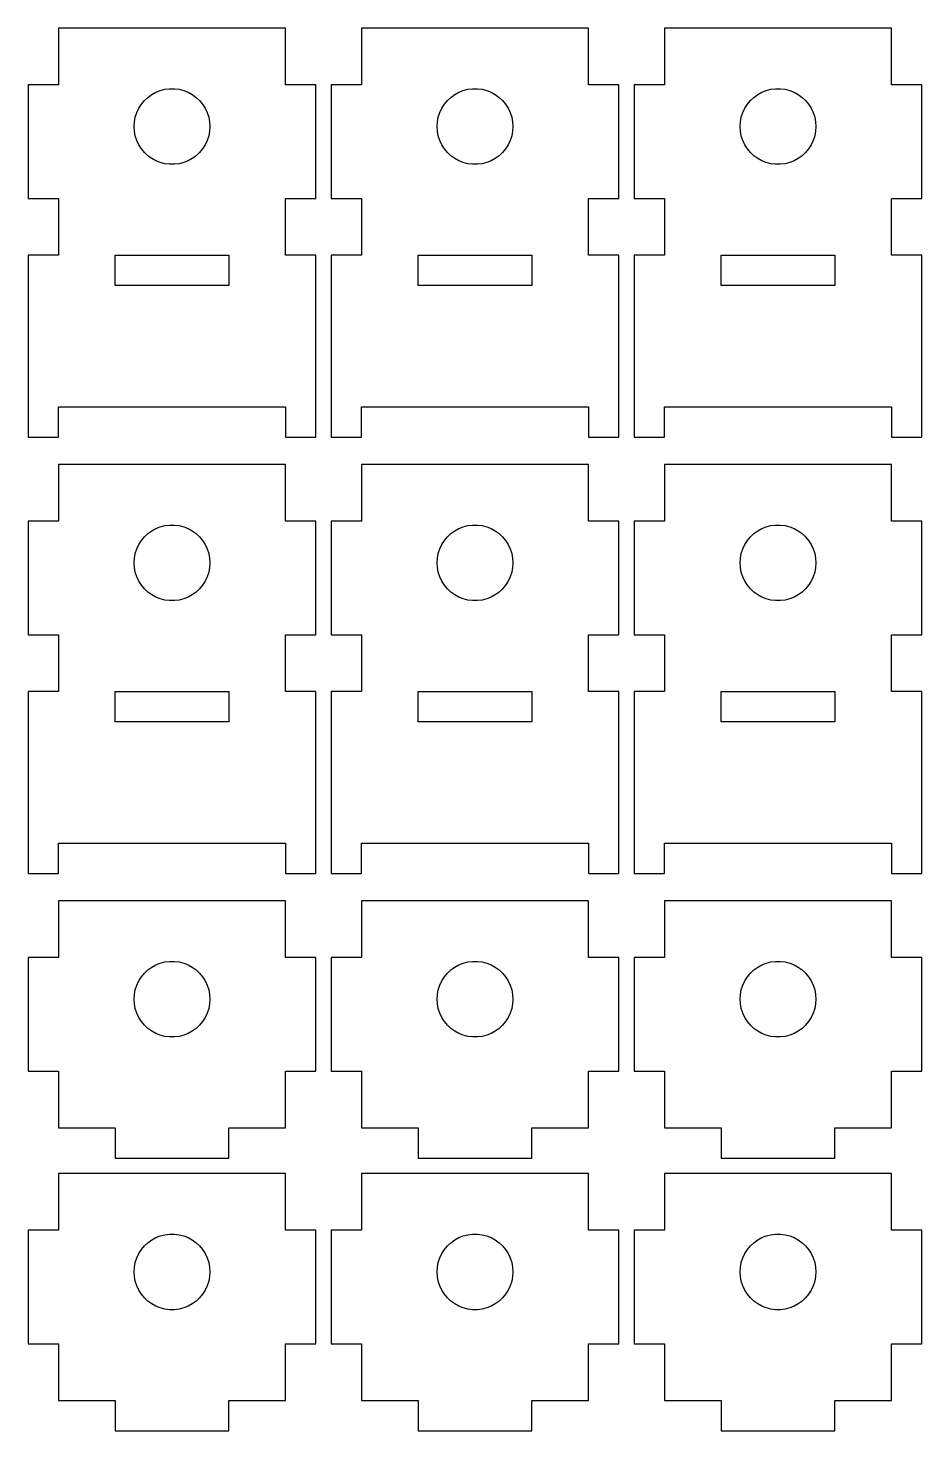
# Model space of a CAD drawing. Header units: metres. Extents: x -19 to 219, y -19 to 382.
# Drawn here: x 101 to 219, y 197 to 382.2 of the extents above; entities that cross this region are included whole.
import ezdxf

# ---------------------------------------------------------------- set-up
doc = ezdxf.new("R2010")
doc.units = ezdxf.units.M

msp = doc.modelspace()

# ---------------------------------------------------------------- linework, layer by layer
for p, q in [((135, 382.2), (105, 382.2)), ((105, 382.2), (105, 374.7)), ((135, 374.7), (135, 382.2)), ((175, 382.2), (145, 382.2)), ((145, 382.2), (145, 374.7)), ((175, 374.7), (175, 382.2)), ((215, 382.2), (185, 382.2)), ((185, 382.2), (185, 374.7)), ((215, 374.7), (215, 382.2)), ((105, 374.7), (101, 374.7)), ((101, 374.7), (101, 359.7)), ((118.455, 373.955), (119.063, 374.111)), ((119.063, 374.111), (119.686, 374.19)), ((119.686, 374.19), (120.314, 374.19)), ((120.314, 374.19), (120.937, 374.111)), ((120.937, 374.111), (121.545, 373.955)), ((139, 374.7), (135, 374.7)), ((139, 359.7), (139, 374.7)), ((145, 374.7), (141, 374.7)), ((141, 374.7), (141, 359.7)), ((158.455, 373.955), (159.063, 374.111)), ((159.063, 374.111), (159.686, 374.19)), ((159.686, 374.19), (160.314, 374.19)), ((160.314, 374.19), (160.937, 374.111)), ((160.937, 374.111), (161.545, 373.955)), ((179, 374.7), (175, 374.7)), ((179, 359.7), (179, 374.7)), ((185, 374.7), (181, 374.7)), ((181, 374.7), (181, 359.7)), ((198.455, 373.955), (199.063, 374.111)), ((199.063, 374.111), (199.686, 374.19)), ((199.686, 374.19), (200.314, 374.19)), ((200.314, 374.19), (200.937, 374.111)), ((200.937, 374.111), (201.545, 373.955)), ((219, 374.7), (215, 374.7)), ((219, 359.7), (219, 374.7)), ((115.955, 372.139), (116.355, 372.623)), ((116.355, 372.623), (116.813, 373.053)), ((116.813, 373.053), (117.321, 373.422)), ((117.321, 373.422), (117.871, 373.724)), ((117.871, 373.724), (118.455, 373.955)), ((121.545, 373.955), (122.129, 373.724)), ((122.129, 373.724), (122.679, 373.422)), ((122.679, 373.422), (123.187, 373.053)), ((123.187, 373.053), (123.645, 372.623)), ((123.645, 372.623), (124.045, 372.139)), ((155.955, 372.139), (156.355, 372.623)), ((156.355, 372.623), (156.813, 373.053)), ((156.813, 373.053), (157.321, 373.422)), ((157.321, 373.422), (157.871, 373.724)), ((157.871, 373.724), (158.455, 373.955)), ((161.545, 373.955), (162.129, 373.724)), ((162.129, 373.724), (162.679, 373.422)), ((162.679, 373.422), (163.187, 373.053)), ((163.187, 373.053), (163.645, 372.623)), ((163.645, 372.623), (164.045, 372.139)), ((195.955, 372.139), (196.355, 372.623)), ((196.355, 372.623), (196.813, 373.053)), ((196.813, 373.053), (197.321, 373.422)), ((197.321, 373.422), (197.871, 373.724)), ((197.871, 373.724), (198.455, 373.955)), ((201.545, 373.955), (202.129, 373.724)), ((202.129, 373.724), (202.679, 373.422)), ((202.679, 373.422), (203.187, 373.053)), ((203.187, 373.053), (203.645, 372.623)), ((203.645, 372.623), (204.045, 372.139)), ((115.039, 369.827), (115.157, 370.443)), ((115.157, 370.443), (115.351, 371.041)), ((115.351, 371.041), (115.618, 371.609)), ((115.618, 371.609), (115.955, 372.139)), ((124.045, 372.139), (124.382, 371.609)), ((124.382, 371.609), (124.649, 371.041)), ((124.649, 371.041), (124.843, 370.443)), ((124.843, 370.443), (124.961, 369.827)), ((155.039, 369.827), (155.157, 370.443)), ((155.157, 370.443), (155.351, 371.041)), ((155.351, 371.041), (155.618, 371.609)), ((155.618, 371.609), (155.955, 372.139)), ((164.045, 372.139), (164.382, 371.609)), ((164.382, 371.609), (164.649, 371.041)), ((164.649, 371.041), (164.843, 370.443)), ((164.843, 370.443), (164.961, 369.827)), ((195.039, 369.827), (195.157, 370.443)), ((195.157, 370.443), (195.351, 371.041)), ((195.351, 371.041), (195.618, 371.609)), ((195.618, 371.609), (195.955, 372.139)), ((204.045, 372.139), (204.382, 371.609)), ((204.382, 371.609), (204.649, 371.041)), ((204.649, 371.041), (204.843, 370.443)), ((204.843, 370.443), (204.961, 369.827)), ((115, 369.2), (115.039, 369.827)), ((115.039, 368.573), (115, 369.2)), ((115.157, 367.957), (115.039, 368.573)), ((124.961, 368.573), (124.843, 367.957)), ((124.961, 369.827), (125, 369.2)), ((125, 369.2), (124.961, 368.573)), ((155, 369.2), (155.039, 369.827)), ((155.039, 368.573), (155, 369.2)), ((155.157, 367.957), (155.039, 368.573)), ((164.961, 368.573), (164.843, 367.957)), ((164.961, 369.827), (165, 369.2)), ((165, 369.2), (164.961, 368.573)), ((195, 369.2), (195.039, 369.827)), ((195.039, 368.573), (195, 369.2)), ((195.157, 367.957), (195.039, 368.573)), ((204.961, 368.573), (204.843, 367.957)), ((204.961, 369.827), (205, 369.2)), ((205, 369.2), (204.961, 368.573)), ((115.351, 367.359), (115.157, 367.957)), ((115.618, 366.791), (115.351, 367.359)), ((115.955, 366.261), (115.618, 366.791)), ((124.382, 366.791), (124.045, 366.261)), ((124.649, 367.359), (124.382, 366.791)), ((124.843, 367.957), (124.649, 367.359)), ((155.351, 367.359), (155.157, 367.957)), ((155.618, 366.791), (155.351, 367.359)), ((155.955, 366.261), (155.618, 366.791)), ((164.382, 366.791), (164.045, 366.261)), ((164.649, 367.359), (164.382, 366.791)), ((164.843, 367.957), (164.649, 367.359)), ((195.351, 367.359), (195.157, 367.957)), ((195.618, 366.791), (195.351, 367.359)), ((195.955, 366.261), (195.618, 366.791)), ((204.382, 366.791), (204.045, 366.261)), ((204.649, 367.359), (204.382, 366.791)), ((204.843, 367.957), (204.649, 367.359)), ((116.355, 365.777), (115.955, 366.261)), ((116.813, 365.347), (116.355, 365.777)), ((117.321, 364.978), (116.813, 365.347)), ((117.871, 364.676), (117.321, 364.978)), ((122.679, 364.978), (122.129, 364.676)), ((123.187, 365.347), (122.679, 364.978)), ((123.645, 365.777), (123.187, 365.347)), ((124.045, 366.261), (123.645, 365.777)), ((156.355, 365.777), (155.955, 366.261)), ((156.813, 365.347), (156.355, 365.777)), ((157.321, 364.978), (156.813, 365.347)), ((157.871, 364.676), (157.321, 364.978)), ((162.679, 364.978), (162.129, 364.676)), ((163.187, 365.347), (162.679, 364.978)), ((163.645, 365.777), (163.187, 365.347)), ((164.045, 366.261), (163.645, 365.777)), ((196.355, 365.777), (195.955, 366.261)), ((196.813, 365.347), (196.355, 365.777)), ((197.321, 364.978), (196.813, 365.347)), ((197.871, 364.676), (197.321, 364.978)), ((202.679, 364.978), (202.129, 364.676)), ((203.187, 365.347), (202.679, 364.978)), ((203.645, 365.777), (203.187, 365.347)), ((204.045, 366.261), (203.645, 365.777)), ((118.455, 364.445), (117.871, 364.676)), ((119.063, 364.289), (118.455, 364.445)), ((119.686, 364.21), (119.063, 364.289)), ((120.314, 364.21), (119.686, 364.21)), ((120.937, 364.289), (120.314, 364.21)), ((121.545, 364.445), (120.937, 364.289)), ((122.129, 364.676), (121.545, 364.445)), ((158.455, 364.445), (157.871, 364.676)), ((159.063, 364.289), (158.455, 364.445)), ((159.686, 364.21), (159.063, 364.289)), ((160.314, 364.21), (159.686, 364.21)), ((160.937, 364.289), (160.314, 364.21)), ((161.545, 364.445), (160.937, 364.289)), ((162.129, 364.676), (161.545, 364.445)), ((198.455, 364.445), (197.871, 364.676)), ((199.063, 364.289), (198.455, 364.445)), ((199.686, 364.21), (199.063, 364.289)), ((200.314, 364.21), (199.686, 364.21)), ((200.937, 364.289), (200.314, 364.21)), ((201.545, 364.445), (200.937, 364.289)), ((202.129, 364.676), (201.545, 364.445)), ((101, 359.7), (105, 359.7)), ((105, 359.7), (105, 352.2)), ((135, 352.2), (135, 359.7)), ((135, 359.7), (139, 359.7)), ((141, 359.7), (145, 359.7)), ((145, 359.7), (145, 352.2)), ((175, 352.2), (175, 359.7)), ((175, 359.7), (179, 359.7)), ((181, 359.7), (185, 359.7)), ((185, 359.7), (185, 352.2)), ((215, 352.2), (215, 359.7)), ((215, 359.7), (219, 359.7)), ((105, 352.2), (101, 352.2)), ((101, 352.2), (101, 328.2)), ((112.5, 348.2), (112.5, 352.2)), ((112.5, 352.2), (127.5, 352.2)), ((127.5, 352.2), (127.5, 348.2)), ((139, 352.2), (135, 352.2)), ((139, 328.2), (139, 352.2)), ((145, 352.2), (141, 352.2)), ((141, 352.2), (141, 328.2)), ((152.5, 348.2), (152.5, 352.2)), ((152.5, 352.2), (167.5, 352.2)), ((167.5, 352.2), (167.5, 348.2)), ((179, 352.2), (175, 352.2)), ((179, 328.2), (179, 352.2)), ((185, 352.2), (181, 352.2)), ((181, 352.2), (181, 328.2)), ((192.5, 348.2), (192.5, 352.2)), ((192.5, 352.2), (207.5, 352.2)), ((207.5, 352.2), (207.5, 348.2)), ((219, 352.2), (215, 352.2)), ((219, 328.2), (219, 352.2)), ((127.5, 348.2), (112.5, 348.2)), ((167.5, 348.2), (152.5, 348.2)), ((207.5, 348.2), (192.5, 348.2)), ((105, 332.2), (135, 332.2)), ((105, 328.2), (105, 332.2)), ((135, 332.2), (135, 328.2)), ((145, 332.2), (175, 332.2)), ((145, 328.2), (145, 332.2)), ((175, 332.2), (175, 328.2)), ((185, 332.2), (215, 332.2)), ((185, 328.2), (185, 332.2)), ((215, 332.2), (215, 328.2)), ((101, 328.2), (105, 328.2)), ((135, 328.2), (139, 328.2)), ((141, 328.2), (145, 328.2)), ((175, 328.2), (179, 328.2)), ((181, 328.2), (185, 328.2)), ((215, 328.2), (219, 328.2)), ((135, 324.6), (105, 324.6)), ((105, 324.6), (105, 317.1)), ((135, 317.1), (135, 324.6)), ((175, 324.6), (145, 324.6)), ((145, 324.6), (145, 317.1)), ((175, 317.1), (175, 324.6)), ((215, 324.6), (185, 324.6)), ((185, 324.6), (185, 317.1)), ((215, 317.1), (215, 324.6)), ((105, 317.1), (101, 317.1)), ((101, 317.1), (101, 302.1)), ((139, 317.1), (135, 317.1)), ((139, 302.1), (139, 317.1)), ((145, 317.1), (141, 317.1)), ((141, 317.1), (141, 302.1)), ((179, 317.1), (175, 317.1)), ((179, 302.1), (179, 317.1)), ((185, 317.1), (181, 317.1)), ((181, 317.1), (181, 302.1)), ((219, 317.1), (215, 317.1)), ((219, 302.1), (219, 317.1)), ((115.955, 314.539), (116.355, 315.023)), ((116.355, 315.023), (116.813, 315.453)), ((116.813, 315.453), (117.321, 315.822)), ((117.321, 315.822), (117.871, 316.124)), ((117.871, 316.124), (118.455, 316.355)), ((118.455, 316.355), (119.063, 316.511)), ((119.063, 316.511), (119.686, 316.59)), ((119.686, 316.59), (120.314, 316.59)), ((120.314, 316.59), (120.937, 316.511)), ((120.937, 316.511), (121.545, 316.355)), ((121.545, 316.355), (122.129, 316.124)), ((122.129, 316.124), (122.679, 315.822)), ((122.679, 315.822), (123.187, 315.453)), ((123.187, 315.453), (123.645, 315.023)), ((123.645, 315.023), (124.045, 314.539)), ((155.955, 314.539), (156.355, 315.023)), ((156.355, 315.023), (156.813, 315.453)), ((156.813, 315.453), (157.321, 315.822)), ((157.321, 315.822), (157.871, 316.124)), ((157.871, 316.124), (158.455, 316.355)), ((158.455, 316.355), (159.063, 316.511)), ((159.063, 316.511), (159.686, 316.59)), ((159.686, 316.59), (160.314, 316.59)), ((160.314, 316.59), (160.937, 316.511)), ((160.937, 316.511), (161.545, 316.355)), ((161.545, 316.355), (162.129, 316.124)), ((162.129, 316.124), (162.679, 315.822)), ((162.679, 315.822), (163.187, 315.453)), ((163.187, 315.453), (163.645, 315.023)), ((163.645, 315.023), (164.045, 314.539)), ((195.955, 314.539), (196.355, 315.023)), ((196.355, 315.023), (196.813, 315.453)), ((196.813, 315.453), (197.321, 315.822)), ((197.321, 315.822), (197.871, 316.124)), ((197.871, 316.124), (198.455, 316.355)), ((198.455, 316.355), (199.063, 316.511)), ((199.063, 316.511), (199.686, 316.59)), ((199.686, 316.59), (200.314, 316.59)), ((200.314, 316.59), (200.937, 316.511)), ((200.937, 316.511), (201.545, 316.355)), ((201.545, 316.355), (202.129, 316.124)), ((202.129, 316.124), (202.679, 315.822)), ((202.679, 315.822), (203.187, 315.453)), ((203.187, 315.453), (203.645, 315.023)), ((203.645, 315.023), (204.045, 314.539)), ((115.157, 312.843), (115.351, 313.441)), ((115.351, 313.441), (115.618, 314.009)), ((115.618, 314.009), (115.955, 314.539)), ((124.045, 314.539), (124.382, 314.009)), ((124.382, 314.009), (124.649, 313.441)), ((124.649, 313.441), (124.843, 312.843)), ((155.157, 312.843), (155.351, 313.441)), ((155.351, 313.441), (155.618, 314.009)), ((155.618, 314.009), (155.955, 314.539)), ((164.045, 314.539), (164.382, 314.009)), ((164.382, 314.009), (164.649, 313.441)), ((164.649, 313.441), (164.843, 312.843)), ((195.157, 312.843), (195.351, 313.441)), ((195.351, 313.441), (195.618, 314.009)), ((195.618, 314.009), (195.955, 314.539)), ((204.045, 314.539), (204.382, 314.009)), ((204.382, 314.009), (204.649, 313.441)), ((204.649, 313.441), (204.843, 312.843)), ((115, 311.6), (115.039, 312.227)), ((115.039, 310.973), (115, 311.6)), ((115.039, 312.227), (115.157, 312.843)), ((124.843, 312.843), (124.961, 312.227)), ((124.961, 312.227), (125, 311.6)), ((125, 311.6), (124.961, 310.973)), ((155, 311.6), (155.039, 312.227)), ((155.039, 310.973), (155, 311.6)), ((155.039, 312.227), (155.157, 312.843)), ((164.843, 312.843), (164.961, 312.227)), ((164.961, 312.227), (165, 311.6)), ((165, 311.6), (164.961, 310.973)), ((195, 311.6), (195.039, 312.227)), ((195.039, 310.973), (195, 311.6)), ((195.039, 312.227), (195.157, 312.843)), ((204.843, 312.843), (204.961, 312.227)), ((204.961, 312.227), (205, 311.6)), ((205, 311.6), (204.961, 310.973)), ((115.157, 310.357), (115.039, 310.973)), ((115.351, 309.759), (115.157, 310.357)), ((115.618, 309.191), (115.351, 309.759)), ((124.649, 309.759), (124.382, 309.191)), ((124.843, 310.357), (124.649, 309.759)), ((124.961, 310.973), (124.843, 310.357)), ((155.157, 310.357), (155.039, 310.973)), ((155.351, 309.759), (155.157, 310.357)), ((155.618, 309.191), (155.351, 309.759)), ((164.649, 309.759), (164.382, 309.191)), ((164.843, 310.357), (164.649, 309.759)), ((164.961, 310.973), (164.843, 310.357)), ((195.157, 310.357), (195.039, 310.973)), ((195.351, 309.759), (195.157, 310.357)), ((195.618, 309.191), (195.351, 309.759)), ((204.649, 309.759), (204.382, 309.191)), ((204.843, 310.357), (204.649, 309.759)), ((204.961, 310.973), (204.843, 310.357)), ((115.955, 308.661), (115.618, 309.191)), ((116.355, 308.177), (115.955, 308.661)), ((116.813, 307.747), (116.355, 308.177)), ((117.321, 307.378), (116.813, 307.747)), ((123.187, 307.747), (122.679, 307.378)), ((123.645, 308.177), (123.187, 307.747)), ((124.045, 308.661), (123.645, 308.177)), ((124.382, 309.191), (124.045, 308.661)), ((155.955, 308.661), (155.618, 309.191)), ((156.355, 308.177), (155.955, 308.661)), ((156.813, 307.747), (156.355, 308.177)), ((157.321, 307.378), (156.813, 307.747)), ((163.187, 307.747), (162.679, 307.378)), ((163.645, 308.177), (163.187, 307.747)), ((164.045, 308.661), (163.645, 308.177)), ((164.382, 309.191), (164.045, 308.661)), ((195.955, 308.661), (195.618, 309.191)), ((196.355, 308.177), (195.955, 308.661)), ((196.813, 307.747), (196.355, 308.177)), ((197.321, 307.378), (196.813, 307.747)), ((203.187, 307.747), (202.679, 307.378)), ((203.645, 308.177), (203.187, 307.747)), ((204.045, 308.661), (203.645, 308.177)), ((204.382, 309.191), (204.045, 308.661)), ((117.871, 307.076), (117.321, 307.378)), ((118.455, 306.845), (117.871, 307.076)), ((119.063, 306.689), (118.455, 306.845)), ((119.686, 306.61), (119.063, 306.689)), ((120.314, 306.61), (119.686, 306.61)), ((120.937, 306.689), (120.314, 306.61)), ((121.545, 306.845), (120.937, 306.689)), ((122.129, 307.076), (121.545, 306.845)), ((122.679, 307.378), (122.129, 307.076)), ((157.871, 307.076), (157.321, 307.378)), ((158.455, 306.845), (157.871, 307.076)), ((159.063, 306.689), (158.455, 306.845)), ((159.686, 306.61), (159.063, 306.689)), ((160.314, 306.61), (159.686, 306.61)), ((160.937, 306.689), (160.314, 306.61)), ((161.545, 306.845), (160.937, 306.689)), ((162.129, 307.076), (161.545, 306.845)), ((162.679, 307.378), (162.129, 307.076)), ((197.871, 307.076), (197.321, 307.378)), ((198.455, 306.845), (197.871, 307.076)), ((199.063, 306.689), (198.455, 306.845)), ((199.686, 306.61), (199.063, 306.689)), ((200.314, 306.61), (199.686, 306.61)), ((200.937, 306.689), (200.314, 306.61)), ((201.545, 306.845), (200.937, 306.689)), ((202.129, 307.076), (201.545, 306.845)), ((202.679, 307.378), (202.129, 307.076)), ((101, 302.1), (105, 302.1)), ((105, 302.1), (105, 294.6)), ((135, 294.6), (135, 302.1)), ((135, 302.1), (139, 302.1)), ((141, 302.1), (145, 302.1)), ((145, 302.1), (145, 294.6)), ((175, 294.6), (175, 302.1)), ((175, 302.1), (179, 302.1)), ((181, 302.1), (185, 302.1)), ((185, 302.1), (185, 294.6)), ((215, 294.6), (215, 302.1)), ((215, 302.1), (219, 302.1)), ((105, 294.6), (101, 294.6)), ((101, 294.6), (101, 270.6)), ((112.5, 290.6), (112.5, 294.6)), ((112.5, 294.6), (127.5, 294.6)), ((127.5, 294.6), (127.5, 290.6)), ((139, 294.6), (135, 294.6)), ((139, 270.6), (139, 294.6)), ((145, 294.6), (141, 294.6)), ((141, 294.6), (141, 270.6)), ((152.5, 290.6), (152.5, 294.6)), ((152.5, 294.6), (167.5, 294.6)), ((167.5, 294.6), (167.5, 290.6)), ((179, 294.6), (175, 294.6)), ((179, 270.6), (179, 294.6)), ((185, 294.6), (181, 294.6)), ((181, 294.6), (181, 270.6)), ((192.5, 290.6), (192.5, 294.6)), ((192.5, 294.6), (207.5, 294.6)), ((207.5, 294.6), (207.5, 290.6)), ((219, 294.6), (215, 294.6)), ((219, 270.6), (219, 294.6)), ((127.5, 290.6), (112.5, 290.6)), ((167.5, 290.6), (152.5, 290.6)), ((207.5, 290.6), (192.5, 290.6)), ((105, 274.6), (135, 274.6)), ((105, 270.6), (105, 274.6)), ((135, 274.6), (135, 270.6)), ((145, 274.6), (175, 274.6)), ((145, 270.6), (145, 274.6)), ((175, 274.6), (175, 270.6)), ((185, 274.6), (215, 274.6)), ((185, 270.6), (185, 274.6)), ((215, 274.6), (215, 270.6)), ((101, 270.6), (105, 270.6)), ((135, 270.6), (139, 270.6)), ((141, 270.6), (145, 270.6)), ((175, 270.6), (179, 270.6)), ((181, 270.6), (185, 270.6)), ((215, 270.6), (219, 270.6)), ((135, 267), (105, 267)), ((105, 267), (105, 259.5)), ((135, 259.5), (135, 267)), ((175, 267), (145, 267)), ((145, 267), (145, 259.5)), ((175, 259.5), (175, 267)), ((215, 267), (185, 267)), ((185, 267), (185, 259.5)), ((215, 259.5), (215, 267)), ((105, 259.5), (101, 259.5)), ((101, 259.5), (101, 244.5)), ((139, 259.5), (135, 259.5)), ((139, 244.5), (139, 259.5)), ((145, 259.5), (141, 259.5)), ((141, 259.5), (141, 244.5)), ((179, 259.5), (175, 259.5)), ((179, 244.5), (179, 259.5)), ((185, 259.5), (181, 259.5)), ((181, 259.5), (181, 244.5)), ((219, 259.5), (215, 259.5)), ((219, 244.5), (219, 259.5)), ((116.355, 257.423), (116.813, 257.853)), ((116.813, 257.853), (117.321, 258.222)), ((117.321, 258.222), (117.871, 258.524)), ((117.871, 258.524), (118.455, 258.755)), ((118.455, 258.755), (119.063, 258.911)), ((119.063, 258.911), (119.686, 258.99)), ((119.686, 258.99), (120.314, 258.99)), ((120.314, 258.99), (120.937, 258.911)), ((120.937, 258.911), (121.545, 258.755)), ((121.545, 258.755), (122.129, 258.524)), ((122.129, 258.524), (122.679, 258.222)), ((122.679, 258.222), (123.187, 257.853)), ((123.187, 257.853), (123.645, 257.423)), ((156.355, 257.423), (156.813, 257.853)), ((156.813, 257.853), (157.321, 258.222)), ((157.321, 258.222), (157.871, 258.524)), ((157.871, 258.524), (158.455, 258.755)), ((158.455, 258.755), (159.063, 258.911)), ((159.063, 258.911), (159.686, 258.99)), ((159.686, 258.99), (160.314, 258.99)), ((160.314, 258.99), (160.937, 258.911)), ((160.937, 258.911), (161.545, 258.755)), ((161.545, 258.755), (162.129, 258.524)), ((162.129, 258.524), (162.679, 258.222)), ((162.679, 258.222), (163.187, 257.853)), ((163.187, 257.853), (163.645, 257.423)), ((196.355, 257.423), (196.813, 257.853)), ((196.813, 257.853), (197.321, 258.222)), ((197.321, 258.222), (197.871, 258.524)), ((197.871, 258.524), (198.455, 258.755)), ((198.455, 258.755), (199.063, 258.911)), ((199.063, 258.911), (199.686, 258.99)), ((199.686, 258.99), (200.314, 258.99)), ((200.314, 258.99), (200.937, 258.911)), ((200.937, 258.911), (201.545, 258.755)), ((201.545, 258.755), (202.129, 258.524)), ((202.129, 258.524), (202.679, 258.222)), ((202.679, 258.222), (203.187, 257.853)), ((203.187, 257.853), (203.645, 257.423)), ((115.157, 255.243), (115.351, 255.841)), ((115.351, 255.841), (115.618, 256.409)), ((115.618, 256.409), (115.955, 256.939)), ((115.955, 256.939), (116.355, 257.423)), ((123.645, 257.423), (124.045, 256.939)), ((124.045, 256.939), (124.382, 256.409)), ((124.382, 256.409), (124.649, 255.841)), ((124.649, 255.841), (124.843, 255.243)), ((155.157, 255.243), (155.351, 255.841)), ((155.351, 255.841), (155.618, 256.409)), ((155.618, 256.409), (155.955, 256.939)), ((155.955, 256.939), (156.355, 257.423)), ((163.645, 257.423), (164.045, 256.939)), ((164.045, 256.939), (164.382, 256.409)), ((164.382, 256.409), (164.649, 255.841)), ((164.649, 255.841), (164.843, 255.243)), ((195.157, 255.243), (195.351, 255.841)), ((195.351, 255.841), (195.618, 256.409)), ((195.618, 256.409), (195.955, 256.939)), ((195.955, 256.939), (196.355, 257.423)), ((203.645, 257.423), (204.045, 256.939)), ((204.045, 256.939), (204.382, 256.409)), ((204.382, 256.409), (204.649, 255.841)), ((204.649, 255.841), (204.843, 255.243)), ((115, 254), (115.039, 254.627)), ((115.039, 253.373), (115, 254)), ((115.039, 254.627), (115.157, 255.243)), ((124.843, 255.243), (124.961, 254.627)), ((124.961, 254.627), (125, 254)), ((125, 254), (124.961, 253.373)), ((155, 254), (155.039, 254.627)), ((155.039, 253.373), (155, 254)), ((155.039, 254.627), (155.157, 255.243)), ((164.843, 255.243), (164.961, 254.627)), ((164.961, 254.627), (165, 254)), ((165, 254), (164.961, 253.373)), ((195, 254), (195.039, 254.627)), ((195.039, 253.373), (195, 254)), ((195.039, 254.627), (195.157, 255.243)), ((204.843, 255.243), (204.961, 254.627)), ((204.961, 254.627), (205, 254)), ((205, 254), (204.961, 253.373)), ((115.157, 252.757), (115.039, 253.373)), ((115.351, 252.159), (115.157, 252.757)), ((115.618, 251.591), (115.351, 252.159)), ((124.649, 252.159), (124.382, 251.591)), ((124.843, 252.757), (124.649, 252.159)), ((124.961, 253.373), (124.843, 252.757)), ((155.157, 252.757), (155.039, 253.373)), ((155.351, 252.159), (155.157, 252.757)), ((155.618, 251.591), (155.351, 252.159)), ((164.649, 252.159), (164.382, 251.591)), ((164.843, 252.757), (164.649, 252.159)), ((164.961, 253.373), (164.843, 252.757)), ((195.157, 252.757), (195.039, 253.373)), ((195.351, 252.159), (195.157, 252.757)), ((195.618, 251.591), (195.351, 252.159)), ((204.649, 252.159), (204.382, 251.591)), ((204.843, 252.757), (204.649, 252.159)), ((204.961, 253.373), (204.843, 252.757)), ((115.955, 251.061), (115.618, 251.591)), ((116.355, 250.577), (115.955, 251.061)), ((116.813, 250.147), (116.355, 250.577)), ((117.321, 249.778), (116.813, 250.147)), ((123.187, 250.147), (122.679, 249.778)), ((123.645, 250.577), (123.187, 250.147)), ((124.045, 251.061), (123.645, 250.577)), ((124.382, 251.591), (124.045, 251.061)), ((155.955, 251.061), (155.618, 251.591)), ((156.355, 250.577), (155.955, 251.061)), ((156.813, 250.147), (156.355, 250.577)), ((157.321, 249.778), (156.813, 250.147)), ((163.187, 250.147), (162.679, 249.778)), ((163.645, 250.577), (163.187, 250.147)), ((164.045, 251.061), (163.645, 250.577)), ((164.382, 251.591), (164.045, 251.061)), ((195.955, 251.061), (195.618, 251.591)), ((196.355, 250.577), (195.955, 251.061)), ((196.813, 250.147), (196.355, 250.577)), ((197.321, 249.778), (196.813, 250.147)), ((203.187, 250.147), (202.679, 249.778)), ((203.645, 250.577), (203.187, 250.147)), ((204.045, 251.061), (203.645, 250.577)), ((204.382, 251.591), (204.045, 251.061)), ((117.871, 249.476), (117.321, 249.778)), ((118.455, 249.245), (117.871, 249.476)), ((119.063, 249.089), (118.455, 249.245)), ((119.686, 249.01), (119.063, 249.089)), ((120.314, 249.01), (119.686, 249.01)), ((120.937, 249.089), (120.314, 249.01)), ((121.545, 249.245), (120.937, 249.089)), ((122.129, 249.476), (121.545, 249.245)), ((122.679, 249.778), (122.129, 249.476)), ((157.871, 249.476), (157.321, 249.778)), ((158.455, 249.245), (157.871, 249.476)), ((159.063, 249.089), (158.455, 249.245)), ((159.686, 249.01), (159.063, 249.089)), ((160.314, 249.01), (159.686, 249.01)), ((160.937, 249.089), (160.314, 249.01)), ((161.545, 249.245), (160.937, 249.089)), ((162.129, 249.476), (161.545, 249.245)), ((162.679, 249.778), (162.129, 249.476)), ((197.871, 249.476), (197.321, 249.778)), ((198.455, 249.245), (197.871, 249.476)), ((199.063, 249.089), (198.455, 249.245)), ((199.686, 249.01), (199.063, 249.089)), ((200.314, 249.01), (199.686, 249.01)), ((200.937, 249.089), (200.314, 249.01)), ((201.545, 249.245), (200.937, 249.089)), ((202.129, 249.476), (201.545, 249.245)), ((202.679, 249.778), (202.129, 249.476)), ((101, 244.5), (105, 244.5)), ((105, 244.5), (105, 237)), ((135, 237), (135, 244.5)), ((135, 244.5), (139, 244.5)), ((141, 244.5), (145, 244.5)), ((145, 244.5), (145, 237)), ((175, 237), (175, 244.5)), ((175, 244.5), (179, 244.5)), ((181, 244.5), (185, 244.5)), ((185, 244.5), (185, 237)), ((215, 237), (215, 244.5)), ((215, 244.5), (219, 244.5)), ((105, 237), (112.5, 237)), ((112.5, 237), (112.5, 233)), ((127.5, 237), (135, 237)), ((127.5, 233), (127.5, 237)), ((145, 237), (152.5, 237)), ((152.5, 237), (152.5, 233)), ((167.5, 237), (175, 237)), ((167.5, 233), (167.5, 237)), ((185, 237), (192.5, 237)), ((192.5, 237), (192.5, 233)), ((207.5, 237), (215, 237)), ((207.5, 233), (207.5, 237)), ((112.5, 233), (127.5, 233)), ((152.5, 233), (167.5, 233)), ((192.5, 233), (207.5, 233)), ((135, 231), (105, 231)), ((105, 231), (105, 223.5)), ((135, 223.5), (135, 231)), ((175, 231), (145, 231)), ((145, 231), (145, 223.5)), ((175, 223.5), (175, 231)), ((215, 231), (185, 231)), ((185, 231), (185, 223.5)), ((215, 223.5), (215, 231)), ((105, 223.5), (101, 223.5)), ((101, 223.5), (101, 208.5)), ((117.321, 222.222), (117.871, 222.524)), ((117.871, 222.524), (118.455, 222.755)), ((118.455, 222.755), (119.063, 222.911)), ((119.063, 222.911), (119.686, 222.99)), ((119.686, 222.99), (120.314, 222.99)), ((120.314, 222.99), (120.937, 222.911)), ((120.937, 222.911), (121.545, 222.755)), ((121.545, 222.755), (122.129, 222.524)), ((122.129, 222.524), (122.679, 222.222)), ((139, 223.5), (135, 223.5)), ((139, 208.5), (139, 223.5)), ((145, 223.5), (141, 223.5)), ((141, 223.5), (141, 208.5)), ((157.321, 222.222), (157.871, 222.524)), ((157.871, 222.524), (158.455, 222.755)), ((158.455, 222.755), (159.063, 222.911)), ((159.063, 222.911), (159.686, 222.99)), ((159.686, 222.99), (160.314, 222.99)), ((160.314, 222.99), (160.937, 222.911)), ((160.937, 222.911), (161.545, 222.755)), ((161.545, 222.755), (162.129, 222.524)), ((162.129, 222.524), (162.679, 222.222)), ((179, 223.5), (175, 223.5)), ((179, 208.5), (179, 223.5)), ((185, 223.5), (181, 223.5)), ((181, 223.5), (181, 208.5)), ((197.321, 222.222), (197.871, 222.524)), ((197.871, 222.524), (198.455, 222.755)), ((198.455, 222.755), (199.063, 222.911)), ((199.063, 222.911), (199.686, 222.99)), ((199.686, 222.99), (200.314, 222.99)), ((200.314, 222.99), (200.937, 222.911)), ((200.937, 222.911), (201.545, 222.755)), ((201.545, 222.755), (202.129, 222.524)), ((202.129, 222.524), (202.679, 222.222)), ((219, 223.5), (215, 223.5)), ((219, 208.5), (219, 223.5)), ((115.351, 219.841), (115.618, 220.409)), ((115.618, 220.409), (115.955, 220.939)), ((115.955, 220.939), (116.355, 221.423)), ((116.355, 221.423), (116.813, 221.853)), ((116.813, 221.853), (117.321, 222.222)), ((122.679, 222.222), (123.187, 221.853)), ((123.187, 221.853), (123.645, 221.423)), ((123.645, 221.423), (124.045, 220.939)), ((124.045, 220.939), (124.382, 220.409)), ((124.382, 220.409), (124.649, 219.841)), ((155.351, 219.841), (155.618, 220.409)), ((155.618, 220.409), (155.955, 220.939)), ((155.955, 220.939), (156.355, 221.423)), ((156.355, 221.423), (156.813, 221.853)), ((156.813, 221.853), (157.321, 222.222)), ((162.679, 222.222), (163.187, 221.853)), ((163.187, 221.853), (163.645, 221.423)), ((163.645, 221.423), (164.045, 220.939)), ((164.045, 220.939), (164.382, 220.409)), ((164.382, 220.409), (164.649, 219.841)), ((195.351, 219.841), (195.618, 220.409)), ((195.618, 220.409), (195.955, 220.939)), ((195.955, 220.939), (196.355, 221.423)), ((196.355, 221.423), (196.813, 221.853)), ((196.813, 221.853), (197.321, 222.222)), ((202.679, 222.222), (203.187, 221.853)), ((203.187, 221.853), (203.645, 221.423)), ((203.645, 221.423), (204.045, 220.939)), ((204.045, 220.939), (204.382, 220.409)), ((204.382, 220.409), (204.649, 219.841)), ((115, 218), (115.039, 218.627)), ((115.039, 218.627), (115.157, 219.243)), ((115.157, 219.243), (115.351, 219.841)), ((124.649, 219.841), (124.843, 219.243)), ((124.843, 219.243), (124.961, 218.627)), ((124.961, 218.627), (125, 218)), ((155, 218), (155.039, 218.627)), ((155.039, 218.627), (155.157, 219.243)), ((155.157, 219.243), (155.351, 219.841)), ((164.649, 219.841), (164.843, 219.243)), ((164.843, 219.243), (164.961, 218.627)), ((164.961, 218.627), (165, 218)), ((195, 218), (195.039, 218.627)), ((195.039, 218.627), (195.157, 219.243)), ((195.157, 219.243), (195.351, 219.841)), ((204.649, 219.841), (204.843, 219.243)), ((204.843, 219.243), (204.961, 218.627)), ((204.961, 218.627), (205, 218)), ((115.039, 217.373), (115, 218)), ((115.157, 216.757), (115.039, 217.373)), ((115.351, 216.159), (115.157, 216.757)), ((124.843, 216.757), (124.649, 216.159)), ((124.961, 217.373), (124.843, 216.757)), ((125, 218), (124.961, 217.373)), ((155.039, 217.373), (155, 218)), ((155.157, 216.757), (155.039, 217.373)), ((155.351, 216.159), (155.157, 216.757)), ((164.843, 216.757), (164.649, 216.159)), ((164.961, 217.373), (164.843, 216.757)), ((165, 218), (164.961, 217.373)), ((195.039, 217.373), (195, 218)), ((195.157, 216.757), (195.039, 217.373)), ((195.351, 216.159), (195.157, 216.757)), ((204.843, 216.757), (204.649, 216.159)), ((204.961, 217.373), (204.843, 216.757)), ((205, 218), (204.961, 217.373)), ((115.618, 215.591), (115.351, 216.159)), ((115.955, 215.061), (115.618, 215.591)), ((116.355, 214.577), (115.955, 215.061)), ((124.045, 215.061), (123.645, 214.577)), ((124.382, 215.591), (124.045, 215.061)), ((124.649, 216.159), (124.382, 215.591)), ((155.618, 215.591), (155.351, 216.159)), ((155.955, 215.061), (155.618, 215.591)), ((156.355, 214.577), (155.955, 215.061)), ((164.045, 215.061), (163.645, 214.577)), ((164.382, 215.591), (164.045, 215.061)), ((164.649, 216.159), (164.382, 215.591)), ((195.618, 215.591), (195.351, 216.159)), ((195.955, 215.061), (195.618, 215.591)), ((196.355, 214.577), (195.955, 215.061)), ((204.045, 215.061), (203.645, 214.577)), ((204.382, 215.591), (204.045, 215.061)), ((204.649, 216.159), (204.382, 215.591)), ((116.813, 214.147), (116.355, 214.577)), ((117.321, 213.778), (116.813, 214.147)), ((117.871, 213.476), (117.321, 213.778)), ((118.455, 213.245), (117.871, 213.476)), ((119.063, 213.089), (118.455, 213.245)), ((119.686, 213.01), (119.063, 213.089)), ((120.314, 213.01), (119.686, 213.01)), ((120.937, 213.089), (120.314, 213.01)), ((121.545, 213.245), (120.937, 213.089)), ((122.129, 213.476), (121.545, 213.245)), ((122.679, 213.778), (122.129, 213.476)), ((123.187, 214.147), (122.679, 213.778)), ((123.645, 214.577), (123.187, 214.147)), ((156.813, 214.147), (156.355, 214.577)), ((157.321, 213.778), (156.813, 214.147)), ((157.871, 213.476), (157.321, 213.778)), ((158.455, 213.245), (157.871, 213.476)), ((159.063, 213.089), (158.455, 213.245)), ((159.686, 213.01), (159.063, 213.089)), ((160.314, 213.01), (159.686, 213.01)), ((160.937, 213.089), (160.314, 213.01)), ((161.545, 213.245), (160.937, 213.089)), ((162.129, 213.476), (161.545, 213.245)), ((162.679, 213.778), (162.129, 213.476)), ((163.187, 214.147), (162.679, 213.778)), ((163.645, 214.577), (163.187, 214.147)), ((196.813, 214.147), (196.355, 214.577)), ((197.321, 213.778), (196.813, 214.147)), ((197.871, 213.476), (197.321, 213.778)), ((198.455, 213.245), (197.871, 213.476)), ((199.063, 213.089), (198.455, 213.245)), ((199.686, 213.01), (199.063, 213.089)), ((200.314, 213.01), (199.686, 213.01)), ((200.937, 213.089), (200.314, 213.01)), ((201.545, 213.245), (200.937, 213.089)), ((202.129, 213.476), (201.545, 213.245)), ((202.679, 213.778), (202.129, 213.476)), ((203.187, 214.147), (202.679, 213.778)), ((203.645, 214.577), (203.187, 214.147)), ((101, 208.5), (105, 208.5)), ((105, 208.5), (105, 201)), ((135, 201), (135, 208.5)), ((135, 208.5), (139, 208.5)), ((141, 208.5), (145, 208.5)), ((145, 208.5), (145, 201)), ((175, 201), (175, 208.5)), ((175, 208.5), (179, 208.5)), ((181, 208.5), (185, 208.5)), ((185, 208.5), (185, 201)), ((215, 201), (215, 208.5)), ((215, 208.5), (219, 208.5)), ((105, 201), (112.5, 201)), ((112.5, 201), (112.5, 197)), ((127.5, 201), (135, 201)), ((127.5, 197), (127.5, 201)), ((145, 201), (152.5, 201)), ((152.5, 201), (152.5, 197)), ((167.5, 201), (175, 201)), ((167.5, 197), (167.5, 201)), ((185, 201), (192.5, 201)), ((192.5, 201), (192.5, 197)), ((207.5, 201), (215, 201)), ((207.5, 197), (207.5, 201)), ((112.5, 197), (127.5, 197)), ((152.5, 197), (167.5, 197)), ((192.5, 197), (207.5, 197))]:
    msp.add_line(p, q)

doc.saveas('drawing.dxf')
